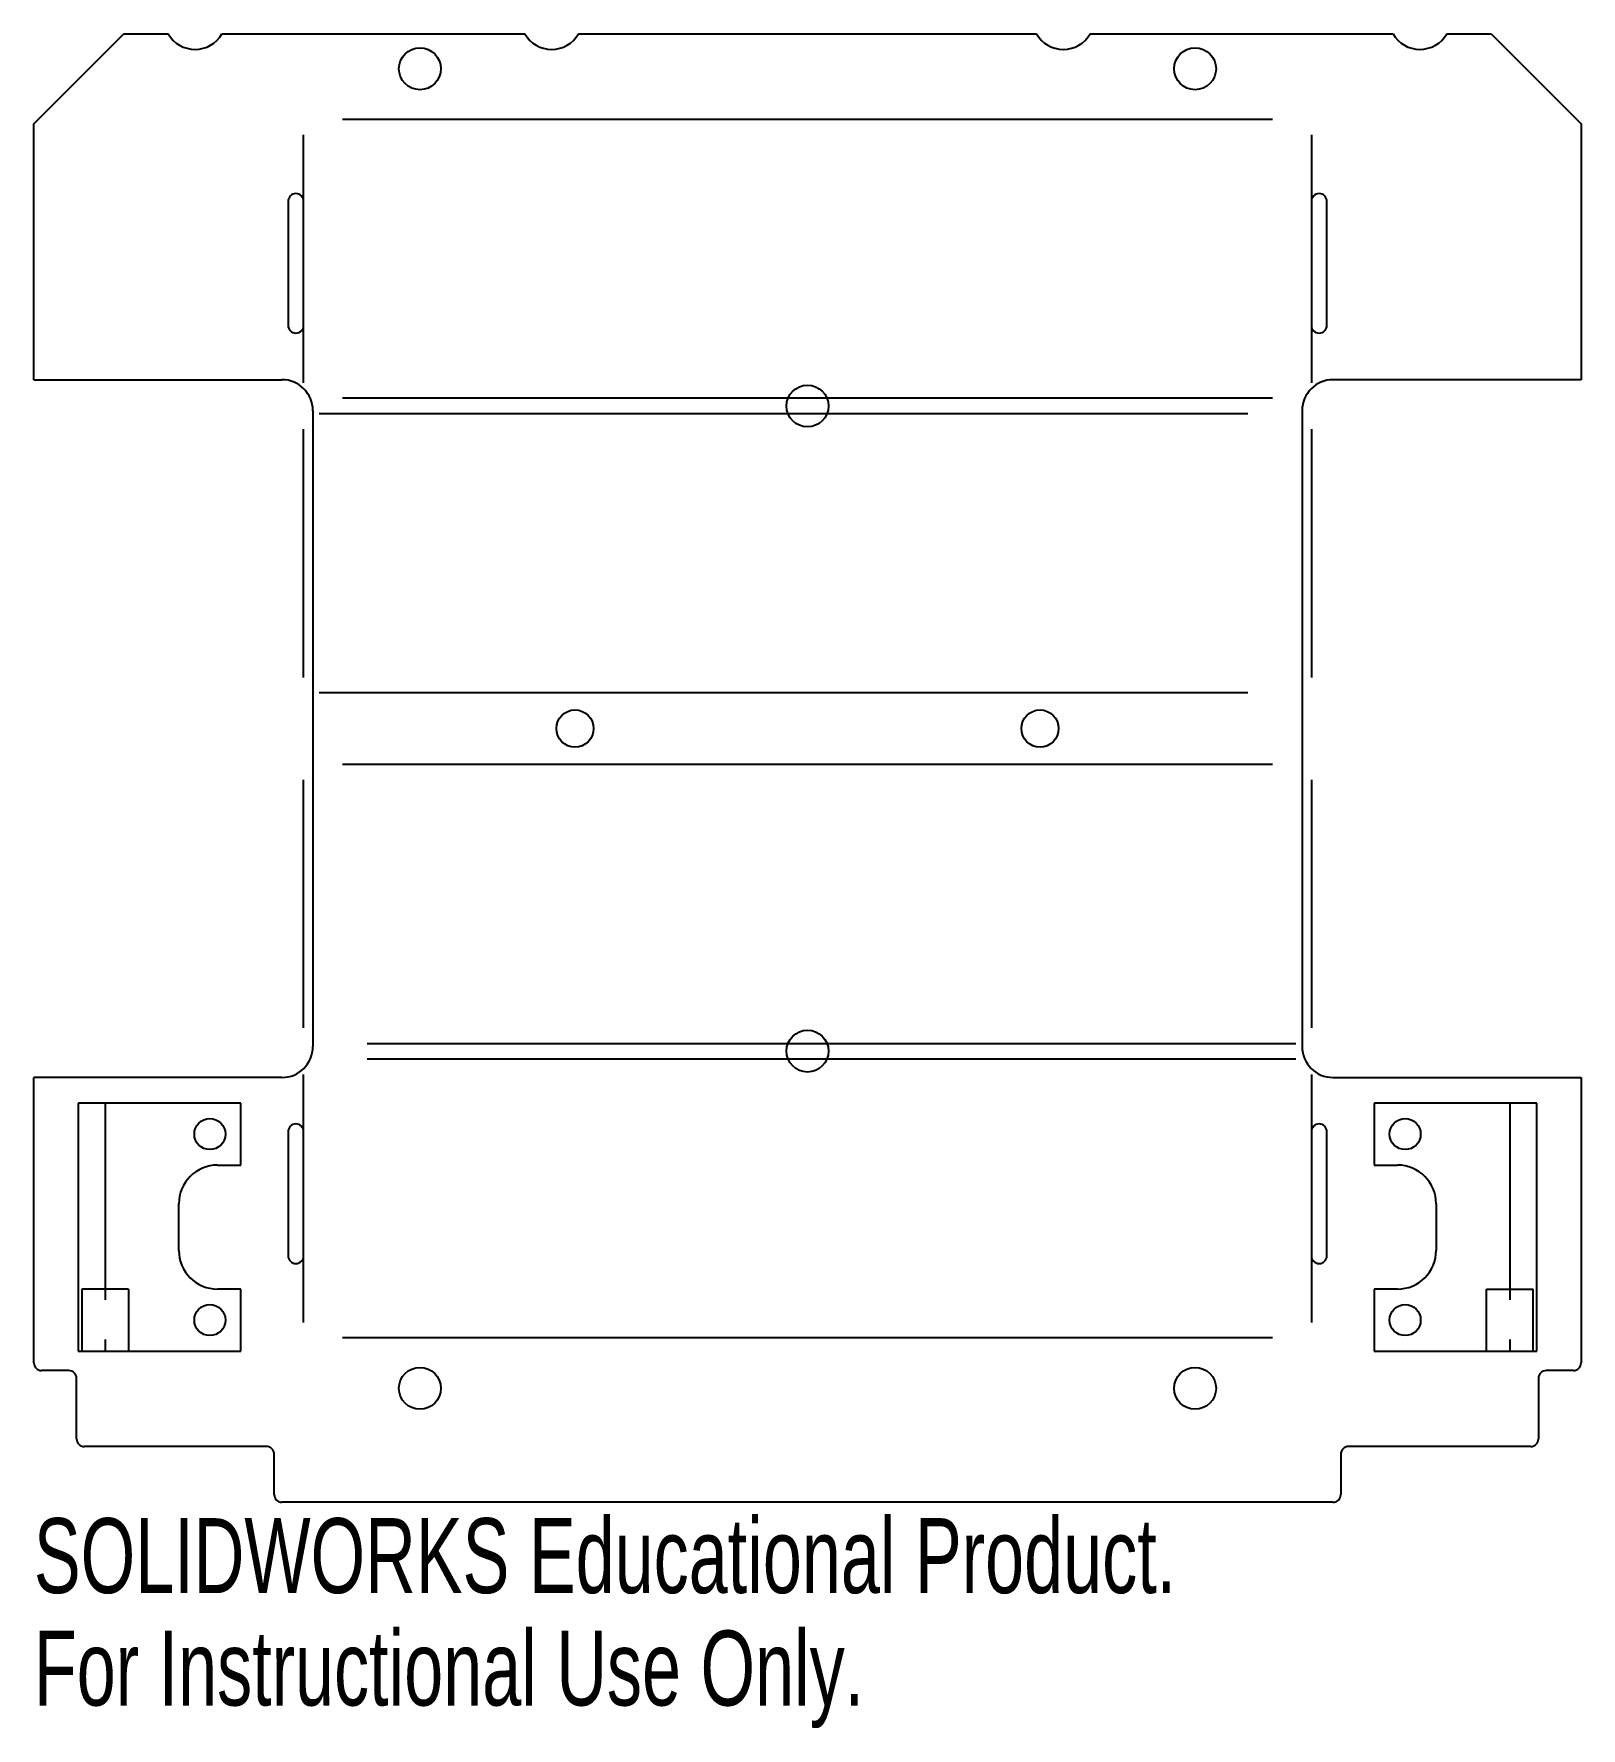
# Model space of a CAD drawing. Header units: millimetres. Extents: x -50 to 50, y -64 to 45.
import ezdxf

# ---------------------------------------------------------------- set-up
doc = ezdxf.new("R2010")
doc.units = ezdxf.units.MM
doc.linetypes.add('CENTERX2', pattern=[20.32, 12.7, -2.54, 2.54, -2.54])
doc.styles.add('SLDTEXTSTYLE0', font='TXT', dxfattribs={"width": 0.7})

msp = doc.modelspace()

# ---------------------------------------------------------------- linework, layer by layer
at = {"color": 7, "linetype": 'Continuous', "lineweight": 25}
for p, q in [((-49.9, 39), (-44.1, 44.8)), ((-44.1, 44.8), (-41.23, 44.8)), ((-37.77, 44.8), (-18.23, 44.8)), ((-14.77, 44.8), (14.77, 44.8)), ((18.23, 44.8), (37.77, 44.8)), ((41.23, 44.8), (44.1, 44.8)), ((44.1, 44.8), (49.9, 39)), ((-49.9, 22.5), (-49.9, 39)), ((49.9, 39), (49.9, 22.5)), ((-33.5, 34), (-33.5, 26)), ((-32.5, 26), (-32.5, 34)), ((32.5, 34), (32.5, 26)), ((33.5, 26), (33.5, 34)), ((-49.9, 22.5), (-33.9, 22.5)), ((49.9, 22.5), (33.9, 22.5)), ((-31.9, 20.5), (-31.9, -20.5)), ((31.9, 20.5), (31.9, -20.5)), ((-49.9, -40.9), (-49.9, -22.5)), ((-33.9, -22.5), (-49.9, -22.5)), ((33.9, -22.5), (49.9, -22.5)), ((49.9, -22.5), (49.9, -40.9)), ((-33.5, -26), (-33.5, -34)), ((-32.5, -34), (-32.5, -26)), ((32.5, -26), (32.5, -34)), ((33.5, -34), (33.5, -26)), ((-47.65, -41.4), (-49.4, -41.4)), ((49.4, -41.4), (47.65, -41.4)), ((-47.15, -45.8), (-47.15, -41.9)), ((47.15, -41.9), (47.15, -45.8)), ((-34.9, -46.3), (-46.65, -46.3)), ((-34.4, -49.4), (-34.4, -46.8)), ((34.4, -46.8), (34.4, -49.4)), ((46.65, -46.3), (34.9, -46.3)), ((33.9, -49.9), (-33.9, -49.9))]:
    msp.add_line(p, q, dxfattribs=at)
at = {"color": 7, "linetype": 'Continuous'}
for p, q in [((-32.5, 22.3), (-32.5, 38.3)), ((-30, 39.3), (30, 39.3)), ((32.5, 38.3), (32.5, 22.3)), ((30, 21.3), (-30, 21.3)), ((28.4, 20.3), (-31.5, 20.3)), ((-32.5, 3.3), (-32.5, 19.3)), ((32.5, 19.3), (32.5, 3.3)), ((-32.5, 4.65), (-32.5, 17.95)), ((28.4, 2.3), (-31.5, 2.3)), ((-30, -2.3), (30, -2.3)), ((-32.5, -19.3), (-32.5, -3.3)), ((32.5, -3.3), (32.5, -19.3)), ((-28.4, -20.3), (31.5, -20.3)), ((-28.4, -21.3), (31.5, -21.3)), ((-32.5, -38.3), (-32.5, -22.3)), ((32.5, -22.3), (32.5, -38.3)), ((-36.55, -24.15), (-47.05, -24.15)), ((-47.05, -24.15), (-47.05, -40.15)), ((-36.55, -28.15), (-36.55, -24.15)), ((47.05, -24.15), (36.55, -24.15)), ((36.55, -24.15), (36.55, -28.15)), ((47.05, -40.15), (47.05, -24.15)), ((-38.05, -28.15), (-36.55, -28.15)), ((36.55, -28.15), (38.05, -28.15)), ((-40.55, -33.65), (-40.55, -30.65)), ((40.55, -30.65), (40.55, -33.65)), ((-46.8, -36.15), (-46.8, -40.15)), ((-43.8, -36.15), (-43.8, -40.15)), ((-36.55, -36.15), (-38.05, -36.15)), ((-36.55, -40.15), (-36.55, -36.15)), ((38.05, -36.15), (36.55, -36.15)), ((36.55, -36.15), (36.55, -40.15)), ((43.8, -40.15), (43.8, -36.15)), ((46.8, -40.15), (46.8, -36.15)), ((30, -39.3), (-30, -39.3)), ((-47.05, -40.15), (-36.55, -40.15)), ((36.55, -40.15), (47.05, -40.15))]:
    msp.add_line(p, q, dxfattribs=at)
at = {"color": 7, "linetype": 'CENTERX2'}
for p, q in [((-45.3, -24.15), (-45.3, -40.15)), ((45.3, -24.15), (45.3, -40.15)), ((-43.8, -36.15), (-46.8, -36.15)), ((43.8, -36.15), (46.8, -36.15))]:
    msp.add_line(p, q, dxfattribs=at)
at = {"color": 7, "linetype": 'Continuous', "lineweight": 25}
for centre, radius in [((-25, 42.55), 1.35), ((25, 42.55), 1.35), ((0, 20.8), 1.35), ((-15, 0), 1.2), ((15, 0), 1.2), ((0, -20.8), 1.35), ((-38.55, -26.15), 1), ((38.55, -26.15), 1), ((-38.55, -38.15), 1), ((38.55, -38.15), 1), ((-25, -42.55), 1.35), ((25, -42.55), 1.35)]:
    msp.add_circle(centre, radius, dxfattribs=at)
for centre, radius, start, end in [((-39.5, 45.8), 2, 210, 330), ((-16.5, 45.8), 2, 210, 330), ((16.5, 45.8), 2, 210, 330), ((39.5, 45.8), 2, 210, 330), ((-33, 34), 0.5, 0, 180), ((33, 34), 0.5, 0, 180), ((-33, 26), 0.5, 180, 0), ((33, 26), 0.5, 180, 0), ((-33.9, 20.5), 2, 0, 90), ((33.9, 20.5), 2, 90, 180), ((-33.9, -20.5), 2, 270, 0), ((33.9, -20.5), 2, 180, 270), ((-33, -26), 0.5, 0, 180), ((33, -26), 0.5, 0, 180), ((-33, -34), 0.5, 180, 0), ((33, -34), 0.5, 180, 360), ((-49.4, -40.9), 0.5, 180, 270), ((-47.65, -41.9), 0.5, 0, 90), ((47.65, -41.9), 0.5, 90, 180), ((49.4, -40.9), 0.5, 270, 0), ((-46.65, -45.8), 0.5, 180, 270), ((46.65, -45.8), 0.5, 270, 0), ((-34.9, -46.8), 0.5, 360, 90), ((34.9, -46.8), 0.5, 90, 180), ((-33.9, -49.4), 0.5, 180, 270), ((33.9, -49.4), 0.5, 270, 0)]:
    msp.add_arc(centre, radius, start, end, dxfattribs=at)
at = {"color": 7, "linetype": 'Continuous'}
for centre, start, end in [((-38.05, -30.65), 90, 180), ((38.05, -30.65), 0, 90), ((-38.05, -33.65), 180, 270), ((38.05, -33.65), 270, 0)]:
    msp.add_arc(centre, 2.5, start, end, dxfattribs=at)

# ---------------------------------------------------------------- texts
at = {"color": 7, "linetype": 'Continuous', "char_height": 4.8336, "attachment_point": 1, "style": 'SLDTEXTSTYLE0'}
for s, insert in [('SOLIDWORKS Educational Product.', (-49.9, -50.92)), ('For Instructional Use Only.', (-49.9, -58.17))]:
    msp.add_mtext(s, dxfattribs=dict(at, insert=insert))

doc.saveas('drawing.dxf')
